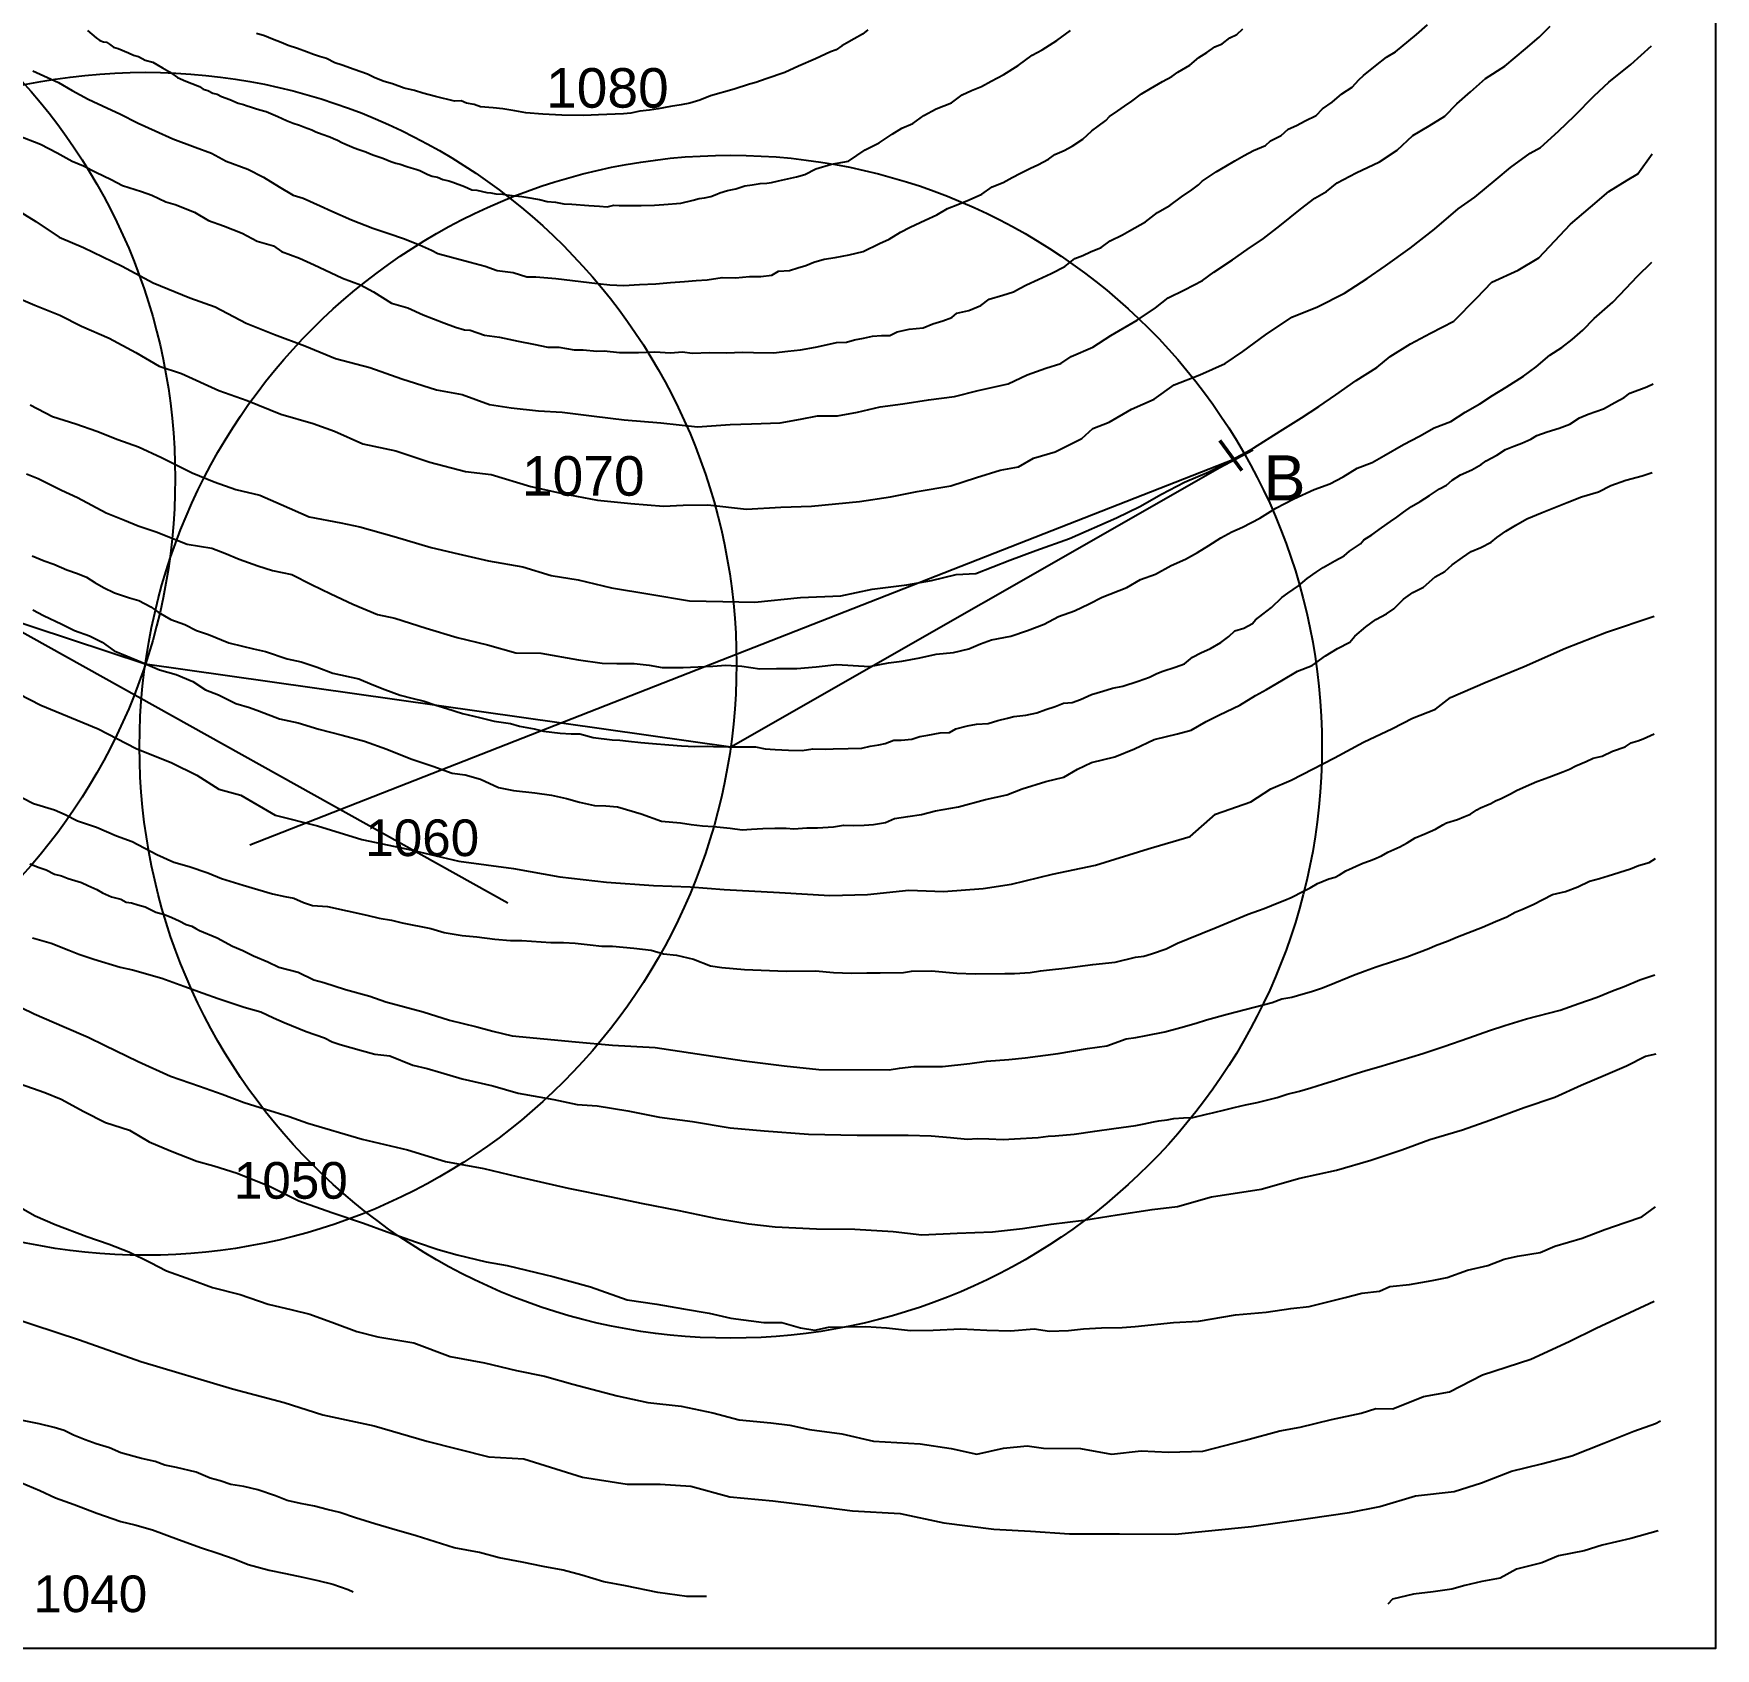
# Model space of a CAD drawing. Header units: millimetres. Extents: x 19067981 to 38137102, y 2652003 to 2652615.
# Drawn here: x 19068229.74 to 19068241.12, y 2652508.34 to 2652519.26 of the extents above; entities that cross this region are included whole.
import ezdxf

# ---------------------------------------------------------------- set-up
doc = ezdxf.new("R2010")
doc.units = ezdxf.units.MM
doc.layers.add('Layer1', color=7, linetype='Continuous', lineweight=50)
doc.styles.get("Standard").update_dxf_attribs({"font": 'arial.ttf'})

msp = doc.modelspace()

# ---------------------------------------------------------------- linework, layer by layer
at = {"color": 2}
for p, q in [((19068213.048, 2652524.475), (19068232.95, 2652513.386)), ((19068237.862, 2652516.385), (19068231.204, 2652513.777))]:
    msp.add_line(p, q, dxfattribs=at)
for points in [[(19068212.602, 2652528.557), (19068241.121, 2652528.557), (19068241.121, 2652508.344), (19068212.602, 2652508.344), (19068212.602, 2652528.557)], [(19068229.604, 2652518.088), (19068229.757, 2652517.995), (19068229.914, 2652517.889), (19068230.08, 2652517.818), (19068230.341, 2652517.693), (19068230.55, 2652517.579), (19068230.8, 2652517.477), (19068230.97, 2652517.417), (19068231.18, 2652517.307), (19068231.373, 2652517.23), (19068231.577, 2652517.153), (19068231.784, 2652517.067), (19068232.018, 2652517.006), (19068232.234, 2652516.931), (19068232.467, 2652516.856), (19068232.642, 2652516.824), (19068232.827, 2652516.757), (19068232.973, 2652516.733), (19068233.158, 2652516.714), (19068233.319, 2652516.705), (19068233.536, 2652516.678), (19068233.738, 2652516.652), (19068233.987, 2652516.633), (19068234.235, 2652516.605), (19068234.454, 2652516.622), (19068234.6, 2652516.626), (19068234.793, 2652516.632), (19068234.93, 2652516.658), (19068235.047, 2652516.68), (19068235.182, 2652516.68), (19068235.316, 2652516.704), (19068235.47, 2652516.74), (19068235.623, 2652516.76), (19068235.798, 2652516.788), (19068235.974, 2652516.811), (19068236.132, 2652516.851), (19068236.336, 2652516.897), (19068236.464, 2652516.957), (19068236.591, 2652517.002), (19068236.692, 2652517.033), (19068236.763, 2652517.08), (19068236.909, 2652517.144), (19068237.031, 2652517.222), (19068237.209, 2652517.327), (19068237.334, 2652517.409), (19068237.418, 2652517.478), (19068237.529, 2652517.531), (19068237.65, 2652517.596), (19068237.727, 2652517.652), (19068237.854, 2652517.734), (19068237.953, 2652517.804), (19068238.063, 2652517.879), (19068238.174, 2652517.964), (19068238.314, 2652518.078), (19068238.411, 2652518.151), (19068238.491, 2652518.196), (19068238.562, 2652518.255), (19068238.69, 2652518.324), (19068238.849, 2652518.398), (19068238.968, 2652518.477), (19068239.073, 2652518.576), (19068239.185, 2652518.641), (19068239.29, 2652518.706), (19068239.372, 2652518.79), (19068239.464, 2652518.87), (19068239.565, 2652518.96), (19068239.696, 2652519.045), (19068239.836, 2652519.161), (19068239.929, 2652519.241), (19068240.004, 2652519.314)], [(19068229.638, 2652518.576), (19068229.789, 2652518.518), (19068229.901, 2652518.459), (19068230.002, 2652518.403), (19068230.08, 2652518.371), (19068230.163, 2652518.327), (19068230.266, 2652518.279), (19068230.343, 2652518.238), (19068230.471, 2652518.198), (19068230.543, 2652518.172), (19068230.637, 2652518.126), (19068230.699, 2652518.108), (19068230.83, 2652518.056), (19068230.925, 2652518), (19068231.027, 2652517.965), (19068231.154, 2652517.915), (19068231.254, 2652517.861), (19068231.365, 2652517.83), (19068231.42, 2652517.791), (19068231.541, 2652517.747), (19068231.641, 2652517.7), (19068231.713, 2652517.668), (19068231.833, 2652517.61), (19068231.954, 2652517.565), (19068232.042, 2652517.518), (19068232.164, 2652517.442), (19068232.274, 2652517.41), (19068232.378, 2652517.362), (19068232.518, 2652517.309), (19068232.596, 2652517.28), (19068232.657, 2652517.262), (19068232.696, 2652517.258), (19068232.792, 2652517.226), (19068232.895, 2652517.212), (19068233.021, 2652517.184), (19068233.124, 2652517.164), (19068233.221, 2652517.145), (19068233.295, 2652517.143), (19068233.4, 2652517.127), (19068233.461, 2652517.127), (19068233.553, 2652517.118), (19068233.602, 2652517.119), (19068233.706, 2652517.107), (19068233.834, 2652517.107), (19068233.946, 2652517.112), (19068234.051, 2652517.106), (19068234.133, 2652517.113), (19068234.199, 2652517.104), (19068234.318, 2652517.107), (19068234.428, 2652517.105), (19068234.541, 2652517.11), (19068234.613, 2652517.109), (19068234.748, 2652517.105), (19068234.845, 2652517.116), (19068234.93, 2652517.125), (19068235.032, 2652517.145), (19068235.105, 2652517.161), (19068235.174, 2652517.176), (19068235.242, 2652517.178), (19068235.296, 2652517.194), (19068235.357, 2652517.205), (19068235.419, 2652517.218), (19068235.479, 2652517.223), (19068235.536, 2652517.224), (19068235.585, 2652517.248), (19068235.667, 2652517.266), (19068235.76, 2652517.274), (19068235.827, 2652517.302), (19068235.893, 2652517.322), (19068235.956, 2652517.345), (19068235.989, 2652517.373), (19068236.071, 2652517.393), (19068236.152, 2652517.427), (19068236.207, 2652517.469), (19068236.299, 2652517.496), (19068236.372, 2652517.519), (19068236.413, 2652517.541), (19068236.461, 2652517.566), (19068236.539, 2652517.602), (19068236.628, 2652517.643), (19068236.72, 2652517.69), (19068236.787, 2652517.743), (19068236.842, 2652517.765), (19068236.893, 2652517.789), (19068236.965, 2652517.819), (19068237.027, 2652517.863), (19068237.109, 2652517.903), (19068237.158, 2652517.931), (19068237.265, 2652517.991), (19068237.346, 2652518.054), (19068237.43, 2652518.103), (19068237.508, 2652518.161), (19068237.578, 2652518.209), (19068237.623, 2652518.243), (19068237.649, 2652518.266), (19068237.743, 2652518.329), (19068237.808, 2652518.368), (19068237.869, 2652518.405), (19068237.933, 2652518.44), (19068237.995, 2652518.474), (19068238.078, 2652518.508), (19068238.111, 2652518.539), (19068238.184, 2652518.576), (19068238.231, 2652518.618), (19068238.286, 2652518.644), (19068238.346, 2652518.674), (19068238.419, 2652518.71), (19068238.463, 2652518.757), (19068238.528, 2652518.8), (19068238.594, 2652518.857), (19068238.664, 2652518.902), (19068238.709, 2652518.952), (19068238.74, 2652518.981), (19068238.822, 2652519.046), (19068238.897, 2652519.105), (19068238.956, 2652519.142), (19068239.046, 2652519.216), (19068239.099, 2652519.259), (19068239.173, 2652519.324)], [(19068229.736, 2652519.013), (19068229.911, 2652518.933), (19068230.004, 2652518.88), (19068230.112, 2652518.821), (19068230.243, 2652518.76), (19068230.326, 2652518.722), (19068230.449, 2652518.658), (19068230.565, 2652518.608), (19068230.684, 2652518.552), (19068230.835, 2652518.496), (19068230.945, 2652518.456), (19068231.044, 2652518.402), (19068231.192, 2652518.347), (19068231.298, 2652518.294), (19068231.404, 2652518.229), (19068231.498, 2652518.172), (19068231.567, 2652518.151), (19068231.682, 2652518.1), (19068231.761, 2652518.063), (19068231.894, 2652518.005), (19068232.037, 2652517.949), (19068232.145, 2652517.913), (19068232.245, 2652517.878), (19068232.354, 2652517.837), (19068232.434, 2652517.799), (19068232.477, 2652517.777), (19068232.57, 2652517.752), (19068232.697, 2652517.72), (19068232.797, 2652517.693), (19068232.879, 2652517.663), (19068232.987, 2652517.648), (19068233.08, 2652517.619), (19068233.141, 2652517.619), (19068233.275, 2652517.609), (19068233.389, 2652517.594), (19068233.557, 2652517.574), (19068233.641, 2652517.566), (19068233.736, 2652517.562), (19068233.842, 2652517.567), (19068233.953, 2652517.572), (19068234.052, 2652517.581), (19068234.145, 2652517.589), (19068234.224, 2652517.594), (19068234.3, 2652517.6), (19068234.401, 2652517.616), (19068234.492, 2652517.612), (19068234.585, 2652517.623), (19068234.663, 2652517.623), (19068234.738, 2652517.63), (19068234.783, 2652517.657), (19068234.856, 2652517.663), (19068234.912, 2652517.681), (19068234.968, 2652517.696), (19068235.022, 2652517.718), (19068235.09, 2652517.739), (19068235.166, 2652517.75), (19068235.26, 2652517.769), (19068235.356, 2652517.791), (19068235.466, 2652517.846), (19068235.53, 2652517.874), (19068235.607, 2652517.922), (19068235.673, 2652517.956), (19068235.775, 2652518.002), (19068235.853, 2652518.04), (19068235.925, 2652518.083), (19068235.995, 2652518.109), (19068236.073, 2652518.141), (19068236.159, 2652518.178), (19068236.227, 2652518.228), (19068236.303, 2652518.257), (19068236.364, 2652518.292), (19068236.419, 2652518.321), (19068236.487, 2652518.354), (19068236.536, 2652518.377), (19068236.61, 2652518.416), (19068236.651, 2652518.446), (19068236.714, 2652518.474), (19068236.769, 2652518.504), (19068236.842, 2652518.551), (19068236.903, 2652518.608), (19068236.944, 2652518.638), (19068236.998, 2652518.677), (19068237.021, 2652518.703), (19068237.077, 2652518.742), (19068237.124, 2652518.774), (19068237.173, 2652518.808), (19068237.238, 2652518.858), (19068237.298, 2652518.894), (19068237.381, 2652518.941), (19068237.444, 2652518.975), (19068237.485, 2652519.004), (19068237.566, 2652519.051), (19068237.626, 2652519.104), (19068237.68, 2652519.136), (19068237.734, 2652519.176), (19068237.784, 2652519.196), (19068237.835, 2652519.236), (19068237.884, 2652519.258), (19068237.924, 2652519.296)], [(19068230.107, 2652519.286), (19068230.165, 2652519.237), (19068230.19, 2652519.219), (19068230.214, 2652519.208), (19068230.236, 2652519.206), (19068230.255, 2652519.194), (19068230.282, 2652519.173), (19068230.315, 2652519.164), (19068230.385, 2652519.135), (19068230.417, 2652519.118), (19068230.452, 2652519.11), (19068230.497, 2652519.084), (19068230.548, 2652519.072), (19068230.575, 2652519.056), (19068230.614, 2652519.033), (19068230.661, 2652519.006), (19068230.715, 2652518.967), (19068230.772, 2652518.944), (19068230.813, 2652518.928), (19068230.865, 2652518.907), (19068230.89, 2652518.889), (19068230.922, 2652518.879), (19068230.954, 2652518.862), (19068230.983, 2652518.856), (19068231.014, 2652518.84), (19068231.07, 2652518.82), (19068231.126, 2652518.795), (19068231.162, 2652518.785), (19068231.187, 2652518.777), (19068231.209, 2652518.769), (19068231.236, 2652518.761), (19068231.273, 2652518.749), (19068231.315, 2652518.738), (19068231.347, 2652518.724), (19068231.394, 2652518.703), (19068231.454, 2652518.676), (19068231.499, 2652518.66), (19068231.541, 2652518.645), (19068231.574, 2652518.631), (19068231.625, 2652518.613), (19068231.651, 2652518.601), (19068231.694, 2652518.585), (19068231.747, 2652518.566), (19068231.772, 2652518.555), (19068231.798, 2652518.544), (19068231.827, 2652518.529), (19068231.847, 2652518.52), (19068231.91, 2652518.492), (19068231.943, 2652518.482), (19068231.991, 2652518.465), (19068232.014, 2652518.454), (19068232.043, 2652518.442), (19068232.077, 2652518.431), (19068232.104, 2652518.422), (19068232.158, 2652518.4), (19068232.194, 2652518.388), (19068232.222, 2652518.382), (19068232.268, 2652518.367), (19068232.297, 2652518.356), (19068232.329, 2652518.349), (19068232.356, 2652518.338), (19068232.409, 2652518.311), (19068232.439, 2652518.301), (19068232.476, 2652518.294), (19068232.51, 2652518.279), (19068232.552, 2652518.268), (19068232.579, 2652518.26), (19068232.657, 2652518.231), (19068232.682, 2652518.22), (19068232.707, 2652518.209), (19068232.742, 2652518.205), (19068232.808, 2652518.189), (19068232.836, 2652518.188), (19068232.87, 2652518.182), (19068232.918, 2652518.179), (19068232.944, 2652518.175), (19068232.999, 2652518.168), (19068233.045, 2652518.163), (19068233.073, 2652518.158), (19068233.166, 2652518.142), (19068233.216, 2652518.13), (19068233.273, 2652518.124), (19068233.33, 2652518.113), (19068233.383, 2652518.112), (19068233.499, 2652518.103), (19068233.571, 2652518.097), (19068233.622, 2652518.094), (19068233.667, 2652518.104), (19068233.705, 2652518.103), (19068233.854, 2652518.102), (19068233.944, 2652518.105), (19068234.006, 2652518.108), (19068234.121, 2652518.119), (19068234.205, 2652518.138), (19068234.246, 2652518.149), (19068234.282, 2652518.154), (19068234.324, 2652518.164), (19068234.366, 2652518.179), (19068234.385, 2652518.187), (19068234.436, 2652518.203), (19068234.494, 2652518.214), (19068234.554, 2652518.235), (19068234.605, 2652518.241), (19068234.658, 2652518.25), (19068234.704, 2652518.254), (19068234.734, 2652518.258), (19068234.781, 2652518.27), (19068234.842, 2652518.282), (19068234.903, 2652518.297), (19068234.961, 2652518.312), (19068235.035, 2652518.35), (19068235.141, 2652518.381), (19068235.255, 2652518.402), (19068235.368, 2652518.478), (19068235.463, 2652518.525), (19068235.552, 2652518.584), (19068235.617, 2652518.625), (19068235.69, 2652518.657), (19068235.765, 2652518.711), (19068235.849, 2652518.757), (19068235.952, 2652518.796), (19068236.025, 2652518.85), (19068236.089, 2652518.881), (19068236.156, 2652518.907), (19068236.22, 2652518.942), (19068236.307, 2652518.988), (19068236.404, 2652519.05), (19068236.499, 2652519.119), (19068236.567, 2652519.155), (19068236.665, 2652519.219), (19068236.758, 2652519.286)], [(19068235.387, 2652519.291), (19068235.351, 2652519.26), (19068235.295, 2652519.23), (19068235.242, 2652519.201), (19068235.21, 2652519.182), (19068235.173, 2652519.155), (19068235.135, 2652519.142), (19068235.032, 2652519.093), (19068234.918, 2652519.044), (19068234.824, 2652519.002), (19068234.699, 2652518.958), (19068234.629, 2652518.935), (19068234.585, 2652518.923), (19068234.482, 2652518.89), (19068234.321, 2652518.843), (19068234.25, 2652518.814), (19068234.182, 2652518.795), (19068234.124, 2652518.782), (19068234.051, 2652518.771), (19068233.968, 2652518.757), (19068233.909, 2652518.748), (19068233.845, 2652518.74), (19068233.784, 2652518.727), (19068233.733, 2652518.723), (19068233.565, 2652518.715), (19068233.465, 2652518.71), (19068233.316, 2652518.714), (19068233.188, 2652518.721), (19068233.073, 2652518.728), (19068232.997, 2652518.742), (19068232.918, 2652518.756), (19068232.852, 2652518.762), (19068232.765, 2652518.77), (19068232.722, 2652518.786), (19068232.672, 2652518.794), (19068232.635, 2652518.81), (19068232.591, 2652518.808), (19068232.462, 2652518.84), (19068232.376, 2652518.862), (19068232.32, 2652518.881), (19068232.249, 2652518.895), (19068232.17, 2652518.926), (19068232.114, 2652518.94), (19068232.051, 2652518.965), (19068232.001, 2652518.991), (19068231.912, 2652519.022), (19068231.83, 2652519.052), (19068231.781, 2652519.066), (19068231.724, 2652519.096), (19068231.676, 2652519.11), (19068231.636, 2652519.123), (19068231.589, 2652519.142), (19068231.528, 2652519.165), (19068231.465, 2652519.185), (19068231.418, 2652519.204), (19068231.358, 2652519.228), (19068231.305, 2652519.249), (19068231.251, 2652519.266)], [(19068229.604, 2652517.491), (19068229.751, 2652517.429), (19068229.919, 2652517.361), (19068230.067, 2652517.287), (19068230.254, 2652517.205), (19068230.433, 2652517.108), (19068230.591, 2652517.015), (19068230.743, 2652516.965), (19068230.996, 2652516.852), (19068231.188, 2652516.784), (19068231.415, 2652516.692), (19068231.633, 2652516.628), (19068231.777, 2652516.576), (19068231.97, 2652516.49), (19068232.192, 2652516.443), (19068232.424, 2652516.366), (19068232.664, 2652516.304), (19068232.839, 2652516.283), (19068233.106, 2652516.201), (19068233.32, 2652516.155), (19068233.557, 2652516.11), (19068233.782, 2652516.086), (19068234.004, 2652516.069), (19068234.136, 2652516.075), (19068234.304, 2652516.077), (19068234.565, 2652516.049), (19068234.798, 2652516.061), (19068235.005, 2652516.069), (19068235.331, 2652516.1), (19068235.539, 2652516.131), (19068235.72, 2652516.168), (19068235.948, 2652516.207), (19068236.121, 2652516.263), (19068236.281, 2652516.312), (19068236.405, 2652516.335), (19068236.507, 2652516.393), (19068236.653, 2652516.436), (19068236.834, 2652516.526), (19068236.91, 2652516.594), (19068237.019, 2652516.637), (19068237.171, 2652516.725), (19068237.323, 2652516.793), (19068237.459, 2652516.89), (19068237.633, 2652516.958), (19068237.805, 2652517.033), (19068237.923, 2652517.115), (19068238.077, 2652517.228), (19068238.256, 2652517.346), (19068238.429, 2652517.418), (19068238.612, 2652517.51), (19068238.766, 2652517.609), (19068238.89, 2652517.694), (19068239.057, 2652517.814), (19068239.22, 2652517.943), (19068239.38, 2652518.079), (19068239.493, 2652518.158), (19068239.639, 2652518.279), (19068239.734, 2652518.359), (19068239.867, 2652518.457), (19068239.939, 2652518.494), (19068240.06, 2652518.605), (19068240.169, 2652518.708), (19068240.302, 2652518.843), (19068240.401, 2652518.936), (19068240.549, 2652519.055), (19068240.689, 2652519.183)], [(19068229.719, 2652516.754), (19068229.869, 2652516.676), (19068230.028, 2652516.626), (19068230.171, 2652516.576), (19068230.313, 2652516.519), (19068230.452, 2652516.469), (19068230.607, 2652516.399), (19068230.815, 2652516.295), (19068230.963, 2652516.233), (19068231.11, 2652516.181), (19068231.273, 2652516.143), (19068231.418, 2652516.081), (19068231.606, 2652515.996), (19068231.821, 2652515.956), (19068231.95, 2652515.928), (19068232.182, 2652515.863), (19068232.433, 2652515.789), (19068232.614, 2652515.747), (19068232.821, 2652515.698), (19068233.052, 2652515.658), (19068233.244, 2652515.601), (19068233.427, 2652515.571), (19068233.652, 2652515.517), (19068233.911, 2652515.473), (19068234.18, 2652515.429), (19068234.405, 2652515.425), (19068234.622, 2652515.419), (19068234.932, 2652515.451), (19068235.205, 2652515.463), (19068235.416, 2652515.507), (19068235.651, 2652515.537), (19068235.818, 2652515.565), (19068235.984, 2652515.607), (19068236.117, 2652515.613), (19068236.348, 2652515.704), (19068236.523, 2652515.77), (19068236.752, 2652515.85), (19068237.069, 2652515.99), (19068237.227, 2652516.066), (19068237.374, 2652516.151), (19068237.529, 2652516.231), (19068237.693, 2652516.301), (19068237.852, 2652516.379), (19068237.999, 2652516.463), (19068238.176, 2652516.575), (19068238.321, 2652516.667), (19068238.437, 2652516.742), (19068238.554, 2652516.822), (19068238.69, 2652516.918), (19068238.83, 2652517.006), (19068238.921, 2652517.082), (19068239.059, 2652517.166), (19068239.194, 2652517.239), (19068239.351, 2652517.321), (19068239.507, 2652517.477), (19068239.608, 2652517.584), (19068239.787, 2652517.665), (19068239.926, 2652517.748), (19068239.998, 2652517.824), (19068240.141, 2652517.976), (19068240.276, 2652518.091), (19068240.4, 2652518.197), (19068240.525, 2652518.273), (19068240.597, 2652518.316), (19068240.694, 2652518.451)], [(19068229.694, 2652516.288), (19068229.773, 2652516.257), (19068229.93, 2652516.177), (19068230.038, 2652516.128), (19068230.137, 2652516.075), (19068230.234, 2652516.023), (19068230.356, 2652515.974), (19068230.45, 2652515.936), (19068230.572, 2652515.895), (19068230.78, 2652515.812), (19068230.948, 2652515.784), (19068231.035, 2652515.751), (19068231.132, 2652515.711), (19068231.26, 2652515.665), (19068231.359, 2652515.633), (19068231.489, 2652515.606), (19068231.622, 2652515.54), (19068231.754, 2652515.476), (19068231.903, 2652515.406), (19068232.07, 2652515.337), (19068232.187, 2652515.311), (19068232.399, 2652515.244), (19068232.607, 2652515.181), (19068232.813, 2652515.132), (19068233.005, 2652515.077), (19068233.175, 2652515.074), (19068233.429, 2652515.029), (19068233.589, 2652515.008), (19068233.688, 2652515.005), (19068233.806, 2652515.004), (19068233.907, 2652514.993), (19068233.995, 2652514.978), (19068234.138, 2652514.977), (19068234.337, 2652514.987), (19068234.425, 2652514.993), (19068234.535, 2652514.986), (19068234.655, 2652514.969), (19068234.768, 2652514.97), (19068234.906, 2652514.971), (19068235.037, 2652514.983), (19068235.176, 2652514.997), (19068235.397, 2652514.984), (19068235.527, 2652515.009), (19068235.617, 2652515.021), (19068235.739, 2652515.043), (19068235.85, 2652515.069), (19068235.967, 2652515.079), (19068236.07, 2652515.105), (19068236.15, 2652515.137), (19068236.223, 2652515.164), (19068236.353, 2652515.189), (19068236.468, 2652515.229), (19068236.58, 2652515.27), (19068236.677, 2652515.323), (19068236.786, 2652515.362), (19068236.885, 2652515.408), (19068236.972, 2652515.453), (19068237.138, 2652515.519), (19068237.232, 2652515.572), (19068237.332, 2652515.609), (19068237.44, 2652515.667), (19068237.536, 2652515.71), (19068237.618, 2652515.756), (19068237.693, 2652515.803), (19068237.774, 2652515.855), (19068237.849, 2652515.895), (19068237.921, 2652515.926), (19068238.04, 2652515.988), (19068238.147, 2652516.055), (19068238.27, 2652516.118), (19068238.406, 2652516.182), (19068238.512, 2652516.219), (19068238.602, 2652516.267), (19068238.698, 2652516.326), (19068238.798, 2652516.363), (19068238.878, 2652516.41), (19068239.01, 2652516.485), (19068239.12, 2652516.543), (19068239.219, 2652516.599), (19068239.331, 2652516.642), (19068239.429, 2652516.705), (19068239.528, 2652516.76), (19068239.612, 2652516.817), (19068239.705, 2652516.873), (19068239.822, 2652516.947), (19068239.908, 2652517.01), (19068240.002, 2652517.091), (19068240.082, 2652517.141), (19068240.152, 2652517.197), (19068240.224, 2652517.26), (19068240.301, 2652517.337), (19068240.428, 2652517.448), (19068240.517, 2652517.544), (19068240.593, 2652517.623), (19068240.691, 2652517.718)], [(19068229.733, 2652515.734), (19068229.813, 2652515.7), (19068229.88, 2652515.677), (19068229.968, 2652515.639), (19068230.04, 2652515.614), (19068230.101, 2652515.588), (19068230.157, 2652515.553), (19068230.216, 2652515.519), (19068230.289, 2652515.483), (19068230.391, 2652515.449), (19068230.454, 2652515.43), (19068230.535, 2652515.388), (19068230.585, 2652515.353), (19068230.671, 2652515.302), (19068230.765, 2652515.268), (19068230.845, 2652515.228), (19068230.926, 2652515.2), (19068231.062, 2652515.144), (19068231.155, 2652515.121), (19068231.23, 2652515.104), (19068231.312, 2652515.086), (19068231.457, 2652515.037), (19068231.553, 2652515.016), (19068231.661, 2652514.98), (19068231.767, 2652514.939), (19068231.942, 2652514.902), (19068232.032, 2652514.862), (19068232.119, 2652514.828), (19068232.223, 2652514.791), (19068232.301, 2652514.771), (19068232.384, 2652514.751), (19068232.464, 2652514.724), (19068232.537, 2652514.701), (19068232.644, 2652514.666), (19068232.758, 2652514.639), (19068232.859, 2652514.615), (19068232.968, 2652514.6), (19068233.029, 2652514.581), (19068233.129, 2652514.562), (19068233.192, 2652514.548), (19068233.305, 2652514.533), (19068233.38, 2652514.53), (19068233.437, 2652514.528), (19068233.528, 2652514.505), (19068233.657, 2652514.488), (19068233.708, 2652514.487), (19068233.768, 2652514.479), (19068233.851, 2652514.471), (19068233.93, 2652514.464), (19068234.039, 2652514.454), (19068234.126, 2652514.448), (19068234.217, 2652514.444), (19068234.301, 2652514.445), (19068234.343, 2652514.444), (19068234.443, 2652514.442), (19068234.53, 2652514.441), (19068234.626, 2652514.441), (19068234.693, 2652514.428), (19068234.76, 2652514.423), (19068234.85, 2652514.419), (19068234.942, 2652514.417), (19068235.014, 2652514.427), (19068235.1, 2652514.425), (19068235.153, 2652514.428), (19068235.254, 2652514.429), (19068235.347, 2652514.432), (19068235.403, 2652514.445), (19068235.462, 2652514.454), (19068235.504, 2652514.464), (19068235.563, 2652514.487), (19068235.611, 2652514.486), (19068235.685, 2652514.493), (19068235.738, 2652514.51), (19068235.793, 2652514.521), (19068235.876, 2652514.536), (19068235.938, 2652514.539), (19068235.982, 2652514.562), (19068236.061, 2652514.584), (19068236.121, 2652514.594), (19068236.2, 2652514.6), (19068236.266, 2652514.62), (19068236.332, 2652514.635), (19068236.375, 2652514.647), (19068236.456, 2652514.655), (19068236.53, 2652514.67), (19068236.591, 2652514.693), (19068236.654, 2652514.714), (19068236.71, 2652514.736), (19068236.77, 2652514.742), (19068236.826, 2652514.761), (19068236.899, 2652514.794), (19068236.976, 2652514.818), (19068237.042, 2652514.837), (19068237.111, 2652514.851), (19068237.216, 2652514.885), (19068237.293, 2652514.913), (19068237.343, 2652514.936), (19068237.383, 2652514.952), (19068237.467, 2652514.981), (19068237.529, 2652515.003), (19068237.583, 2652515.048), (19068237.639, 2652515.076), (19068237.705, 2652515.106), (19068237.775, 2652515.147), (19068237.828, 2652515.187), (19068237.869, 2652515.225), (19068237.93, 2652515.244), (19068237.989, 2652515.276), (19068238.009, 2652515.3), (19068238.06, 2652515.339), (19068238.117, 2652515.383), (19068238.187, 2652515.45), (19068238.228, 2652515.481), (19068238.301, 2652515.531), (19068238.359, 2652515.58), (19068238.42, 2652515.622), (19068238.467, 2652515.653), (19068238.547, 2652515.699), (19068238.61, 2652515.734), (19068238.646, 2652515.765), (19068238.719, 2652515.813), (19068238.742, 2652515.84), (19068238.796, 2652515.876), (19068238.863, 2652515.923), (19068238.924, 2652515.966), (19068238.965, 2652515.994), (19068239.01, 2652516.029), (19068239.066, 2652516.066), (19068239.124, 2652516.1), (19068239.187, 2652516.141), (19068239.254, 2652516.186), (19068239.301, 2652516.211), (19068239.341, 2652516.244), (19068239.397, 2652516.28), (19068239.474, 2652516.314), (19068239.536, 2652516.351), (19068239.57, 2652516.376), (19068239.643, 2652516.413), (19068239.7, 2652516.453), (19068239.758, 2652516.474), (19068239.811, 2652516.494), (19068239.873, 2652516.522), (19068239.912, 2652516.546), (19068239.982, 2652516.572), (19068240.065, 2652516.596), (19068240.137, 2652516.623), (19068240.201, 2652516.666), (19068240.261, 2652516.691), (19068240.364, 2652516.728), (19068240.44, 2652516.769), (19068240.505, 2652516.803), (19068240.542, 2652516.832), (19068240.658, 2652516.876), (19068240.701, 2652516.897)], [(19068229.736, 2652515.367), (19068229.809, 2652515.33), (19068229.934, 2652515.27), (19068230.018, 2652515.228), (19068230.121, 2652515.191), (19068230.205, 2652515.149), (19068230.288, 2652515.09), (19068230.376, 2652515.054), (19068230.468, 2652515.016), (19068230.595, 2652514.963), (19068230.706, 2652514.93), (19068230.819, 2652514.883), (19068230.906, 2652514.827), (19068230.994, 2652514.792), (19068231.111, 2652514.734), (19068231.203, 2652514.708), (19068231.271, 2652514.683), (19068231.405, 2652514.63), (19068231.532, 2652514.604), (19068231.671, 2652514.56), (19068231.829, 2652514.519), (19068231.982, 2652514.48), (19068232.133, 2652514.425), (19068232.294, 2652514.359), (19068232.444, 2652514.311), (19068232.573, 2652514.264), (19068232.662, 2652514.251), (19068232.766, 2652514.222), (19068232.888, 2652514.167), (19068232.99, 2652514.146), (19068233.134, 2652514.13), (19068233.246, 2652514.115), (19068233.348, 2652514.092), (19068233.435, 2652514.066), (19068233.538, 2652514.045), (19068233.613, 2652514.042), (19068233.693, 2652514.035), (19068233.853, 2652513.988), (19068233.99, 2652513.938), (19068234.119, 2652513.928), (19068234.192, 2652513.917), (19068234.267, 2652513.907), (19068234.342, 2652513.903), (19068234.456, 2652513.89), (19068234.537, 2652513.879), (19068234.6, 2652513.884), (19068234.675, 2652513.889), (19068234.758, 2652513.892), (19068234.834, 2652513.891), (19068234.886, 2652513.887), (19068234.974, 2652513.894), (19068235.045, 2652513.893), (19068235.154, 2652513.901), (19068235.221, 2652513.912), (19068235.288, 2652513.91), (19068235.361, 2652513.911), (19068235.424, 2652513.917), (19068235.505, 2652513.929), (19068235.568, 2652513.956), (19068235.657, 2652513.97), (19068235.749, 2652513.984), (19068235.844, 2652514.009), (19068235.999, 2652514.035), (19068236.183, 2652514.085), (19068236.328, 2652514.116), (19068236.43, 2652514.156), (19068236.59, 2652514.206), (19068236.712, 2652514.235), (19068236.805, 2652514.29), (19068236.899, 2652514.335), (19068237.057, 2652514.374), (19068237.191, 2652514.428), (19068237.324, 2652514.491), (19068237.481, 2652514.528), (19068237.575, 2652514.555), (19068237.676, 2652514.612), (19068237.767, 2652514.658), (19068237.903, 2652514.724), (19068238.009, 2652514.789), (19068238.083, 2652514.83), (19068238.187, 2652514.89), (19068238.294, 2652514.953), (19068238.392, 2652514.992), (19068238.483, 2652515.057), (19068238.564, 2652515.106), (19068238.647, 2652515.149), (19068238.682, 2652515.19), (19068238.757, 2652515.253), (19068238.823, 2652515.302), (19068238.897, 2652515.34), (19068238.945, 2652515.374), (19068239.011, 2652515.439), (19068239.073, 2652515.486), (19068239.147, 2652515.522), (19068239.225, 2652515.59), (19068239.29, 2652515.626), (19068239.34, 2652515.673), (19068239.411, 2652515.722), (19068239.469, 2652515.763), (19068239.535, 2652515.79), (19068239.605, 2652515.825), (19068239.643, 2652515.856), (19068239.704, 2652515.9), (19068239.772, 2652515.94), (19068239.845, 2652515.984), (19068239.95, 2652516.025), (19068240.039, 2652516.061), (19068240.118, 2652516.094), (19068240.215, 2652516.133), (19068240.331, 2652516.165), (19068240.413, 2652516.208), (19068240.516, 2652516.245), (19068240.626, 2652516.274), (19068240.693, 2652516.297)], [(19068229.273, 2652514.989), (19068229.79, 2652514.724), (19068230.179, 2652514.562), (19068230.436, 2652514.431), (19068230.678, 2652514.333), (19068230.846, 2652514.25), (19068230.996, 2652514.154), (19068231.144, 2652514.114), (19068231.376, 2652513.978), (19068231.662, 2652513.908), (19068231.964, 2652513.815), (19068232.274, 2652513.75), (19068232.62, 2652513.667), (19068232.99, 2652513.618), (19068233.303, 2652513.562), (19068233.619, 2652513.526), (19068233.937, 2652513.504), (19068234.184, 2652513.494), (19068234.414, 2652513.476), (19068234.789, 2652513.457), (19068235.129, 2652513.435), (19068235.385, 2652513.442), (19068235.665, 2652513.471), (19068235.898, 2652513.463), (19068236.168, 2652513.483), (19068236.358, 2652513.513), (19068236.635, 2652513.579), (19068236.927, 2652513.642), (19068237.284, 2652513.752), (19068237.568, 2652513.834), (19068237.739, 2652513.985), (19068237.977, 2652514.07), (19068238.113, 2652514.156), (19068238.251, 2652514.215), (19068238.545, 2652514.366), (19068238.74, 2652514.472), (19068238.936, 2652514.566), (19068239.071, 2652514.634), (19068239.227, 2652514.696), (19068239.328, 2652514.775), (19068239.564, 2652514.876), (19068239.827, 2652514.984), (19068240.106, 2652515.109), (19068240.385, 2652515.217), (19068240.706, 2652515.325)], [(19068229.596, 2652514.133), (19068229.742, 2652514.058), (19068229.883, 2652514.016), (19068229.956, 2652513.983), (19068230.039, 2652513.94), (19068230.167, 2652513.899), (19068230.303, 2652513.84), (19068230.409, 2652513.802), (19068230.576, 2652513.714), (19068230.692, 2652513.661), (19068230.795, 2652513.632), (19068230.921, 2652513.588), (19068231.013, 2652513.551), (19068231.159, 2652513.506), (19068231.359, 2652513.447), (19068231.442, 2652513.43), (19068231.503, 2652513.417), (19068231.568, 2652513.389), (19068231.63, 2652513.367), (19068231.731, 2652513.362), (19068231.997, 2652513.303), (19068232.081, 2652513.283), (19068232.163, 2652513.269), (19068232.236, 2652513.251), (19068232.43, 2652513.213), (19068232.519, 2652513.185), (19068232.642, 2652513.165), (19068232.742, 2652513.156), (19068232.862, 2652513.14), (19068232.968, 2652513.131), (19068233.045, 2652513.131), (19068233.242, 2652513.119), (19068233.327, 2652513.118), (19068233.407, 2652513.114), (19068233.507, 2652513.101), (19068233.586, 2652513.092), (19068233.658, 2652513.092), (19068233.804, 2652513.08), (19068233.92, 2652513.066), (19068234.005, 2652513.042), (19068234.093, 2652513.032), (19068234.208, 2652513.006), (19068234.322, 2652512.961), (19068234.398, 2652512.949), (19068234.552, 2652512.936), (19068234.835, 2652512.924), (19068235.032, 2652512.926), (19068235.154, 2652512.914), (19068235.277, 2652512.911), (19068235.38, 2652512.912), (19068235.469, 2652512.913), (19068235.629, 2652512.916), (19068235.682, 2652512.924), (19068235.817, 2652512.926), (19068235.989, 2652512.911), (19068236.113, 2652512.906), (19068236.313, 2652512.908), (19068236.38, 2652512.909), (19068236.485, 2652512.916), (19068236.554, 2652512.927), (19068236.616, 2652512.934), (19068236.719, 2652512.944), (19068236.908, 2652512.969), (19068237.06, 2652512.985), (19068237.198, 2652513.019), (19068237.255, 2652513.025), (19068237.307, 2652513.042), (19068237.405, 2652513.074), (19068237.481, 2652513.113), (19068237.554, 2652513.142), (19068237.744, 2652513.22), (19068237.959, 2652513.309), (19068238.03, 2652513.334), (19068238.069, 2652513.347), (19068238.168, 2652513.389), (19068238.208, 2652513.404), (19068238.251, 2652513.422), (19068238.335, 2652513.466), (19068238.379, 2652513.487), (19068238.429, 2652513.518), (19068238.506, 2652513.548), (19068238.549, 2652513.56), (19068238.578, 2652513.576), (19068238.621, 2652513.603), (19068238.736, 2652513.654), (19068238.781, 2652513.671), (19068238.811, 2652513.682), (19068238.862, 2652513.704), (19068238.904, 2652513.728), (19068238.987, 2652513.765), (19068239.036, 2652513.793), (19068239.089, 2652513.825), (19068239.155, 2652513.853), (19068239.228, 2652513.884), (19068239.278, 2652513.913), (19068239.302, 2652513.928), (19068239.377, 2652513.95), (19068239.419, 2652513.967), (19068239.464, 2652513.985), (19068239.507, 2652514.016), (19068239.532, 2652514.029), (19068239.575, 2652514.046), (19068239.602, 2652514.057), (19068239.634, 2652514.075), (19068239.671, 2652514.092), (19068239.735, 2652514.124), (19068239.775, 2652514.145), (19068239.841, 2652514.175), (19068239.914, 2652514.206), (19068239.952, 2652514.221), (19068240.013, 2652514.242), (19068240.09, 2652514.271), (19068240.134, 2652514.291), (19068240.177, 2652514.312), (19068240.248, 2652514.343), (19068240.294, 2652514.364), (19068240.355, 2652514.379), (19068240.425, 2652514.412), (19068240.51, 2652514.442), (19068240.552, 2652514.468), (19068240.566, 2652514.472), (19068240.597, 2652514.481), (19068240.632, 2652514.496), (19068240.708, 2652514.53)], [(19068229.717, 2652513.649), (19068229.779, 2652513.624), (19068229.828, 2652513.61), (19068229.884, 2652513.581), (19068229.931, 2652513.569), (19068229.977, 2652513.551), (19068230.066, 2652513.523), (19068230.109, 2652513.504), (19068230.17, 2652513.476), (19068230.209, 2652513.454), (19068230.269, 2652513.427), (19068230.332, 2652513.411), (19068230.368, 2652513.39), (19068230.404, 2652513.387), (19068230.448, 2652513.373), (19068230.496, 2652513.359), (19068230.569, 2652513.323), (19068230.627, 2652513.307), (19068230.678, 2652513.287), (19068230.728, 2652513.265), (19068230.774, 2652513.24), (19068230.812, 2652513.228), (19068230.839, 2652513.213), (19068230.865, 2652513.199), (19068230.985, 2652513.149), (19068231.088, 2652513.094), (19068231.157, 2652513.064), (19068231.23, 2652513.028), (19068231.328, 2652512.987), (19068231.402, 2652512.95), (19068231.533, 2652512.917), (19068231.638, 2652512.865), (19068231.706, 2652512.847), (19068231.853, 2652512.801), (19068232.018, 2652512.755), (19068232.125, 2652512.716), (19068232.378, 2652512.65), (19068232.556, 2652512.592), (19068232.741, 2652512.547), (19068232.849, 2652512.519), (19068232.979, 2652512.487), (19068233.408, 2652512.446), (19068233.659, 2652512.423), (19068233.948, 2652512.407), (19068234.231, 2652512.366), (19068234.55, 2652512.317), (19068234.82, 2652512.283), (19068235.054, 2652512.26), (19068235.53, 2652512.256), (19068235.6, 2652512.269), (19068235.698, 2652512.279), (19068235.891, 2652512.28), (19068236.077, 2652512.3), (19068236.19, 2652512.315), (19068236.341, 2652512.327), (19068236.452, 2652512.339), (19068236.675, 2652512.368), (19068236.873, 2652512.401), (19068237.003, 2652512.42), (19068237.135, 2652512.466), (19068237.201, 2652512.476), (19068237.27, 2652512.49), (19068237.397, 2652512.513), (19068237.505, 2652512.544), (19068237.609, 2652512.572), (19068237.679, 2652512.595), (19068237.817, 2652512.633), (19068238.123, 2652512.711), (19068238.188, 2652512.736), (19068238.256, 2652512.749), (19068238.332, 2652512.771), (19068238.388, 2652512.787), (19068238.456, 2652512.808), (19068238.508, 2652512.829), (19068238.673, 2652512.897), (19068238.752, 2652512.927), (19068238.826, 2652512.954), (19068238.949, 2652512.993), (19068239.033, 2652513.021), (19068239.183, 2652513.077), (19068239.227, 2652513.097), (19068239.313, 2652513.129), (19068239.377, 2652513.157), (19068239.545, 2652513.221), (19068239.634, 2652513.259), (19068239.71, 2652513.292), (19068239.767, 2652513.322), (19068239.812, 2652513.342), (19068239.889, 2652513.375), (19068240.019, 2652513.443), (19068240.106, 2652513.463), (19068240.191, 2652513.494), (19068240.27, 2652513.532), (19068240.337, 2652513.551), (19068240.395, 2652513.568), (19068240.547, 2652513.616), (19068240.6, 2652513.638), (19068240.673, 2652513.66), (19068240.715, 2652513.685)], [(19068229.734, 2652513.15), (19068229.86, 2652513.113), (19068229.98, 2652513.066), (19068230.047, 2652513.039), (19068230.149, 2652513.006), (19068230.328, 2652512.95), (19068230.412, 2652512.934), (19068230.609, 2652512.876), (19068230.758, 2652512.822), (19068230.89, 2652512.775), (19068230.99, 2652512.739), (19068231.166, 2652512.681), (19068231.279, 2652512.648), (19068231.365, 2652512.609), (19068231.438, 2652512.577), (19068231.586, 2652512.516), (19068231.71, 2652512.474), (19068231.763, 2652512.446), (19068231.817, 2652512.428), (19068231.96, 2652512.387), (19068232.05, 2652512.363), (19068232.152, 2652512.352), (19068232.309, 2652512.288), (19068232.404, 2652512.265), (19068232.497, 2652512.239), (19068232.641, 2652512.196), (19068232.85, 2652512.148), (19068233.02, 2652512.099), (19068233.263, 2652512.056), (19068233.419, 2652512.023), (19068233.555, 2652512.014), (19068233.762, 2652511.979), (19068233.978, 2652511.937), (19068234.201, 2652511.907), (19068234.454, 2652511.864), (19068234.685, 2652511.845), (19068234.986, 2652511.821), (19068235.314, 2652511.814), (19068235.457, 2652511.815), (19068235.659, 2652511.815), (19068235.816, 2652511.811), (19068235.945, 2652511.798), (19068236.062, 2652511.788), (19068236.126, 2652511.792), (19068236.206, 2652511.791), (19068236.302, 2652511.786), (19068236.379, 2652511.789), (19068236.54, 2652511.799), (19068236.606, 2652511.807), (19068236.654, 2652511.811), (19068236.782, 2652511.821), (19068236.922, 2652511.841), (19068237.052, 2652511.859), (19068237.201, 2652511.88), (19068237.257, 2652511.892), (19068237.319, 2652511.904), (19068237.356, 2652511.911), (19068237.412, 2652511.918), (19068237.457, 2652511.927), (19068237.523, 2652511.933), (19068237.586, 2652511.935), (19068237.678, 2652511.957), (19068237.719, 2652511.965), (19068237.812, 2652511.989), (19068237.866, 2652512.002), (19068237.942, 2652512.019), (19068238.02, 2652512.035), (19068238.157, 2652512.07), (19068238.224, 2652512.093), (19068238.308, 2652512.113), (19068238.385, 2652512.136), (19068238.47, 2652512.161), (19068238.55, 2652512.186), (19068238.662, 2652512.223), (19068238.757, 2652512.253), (19068238.844, 2652512.277), (19068239.141, 2652512.367), (19068239.283, 2652512.414), (19068239.453, 2652512.474), (19068239.593, 2652512.522), (19068239.697, 2652512.556), (19068239.844, 2652512.602), (19068240.07, 2652512.661), (19068240.198, 2652512.706), (19068240.322, 2652512.748), (19068240.425, 2652512.791), (19068240.504, 2652512.821), (19068240.609, 2652512.866), (19068240.712, 2652512.9)], [(19068229.574, 2652512.719), (19068229.747, 2652512.636), (19068229.948, 2652512.547), (19068230.111, 2652512.477), (19068230.222, 2652512.424), (19068230.449, 2652512.312), (19068230.669, 2652512.214), (19068230.864, 2652512.146), (19068231.017, 2652512.092), (19068231.166, 2652512.036), (19068231.312, 2652511.99), (19068231.471, 2652511.942), (19068231.598, 2652511.897), (19068231.965, 2652511.788), (19068232.271, 2652511.715), (19068232.529, 2652511.636), (19068232.789, 2652511.59), (19068233.014, 2652511.536), (19068233.36, 2652511.457), (19068233.65, 2652511.397), (19068233.854, 2652511.356), (19068234.108, 2652511.306), (19068234.365, 2652511.251), (19068234.581, 2652511.215), (19068234.759, 2652511.195), (19068235.039, 2652511.181), (19068235.299, 2652511.179), (19068235.557, 2652511.164), (19068235.752, 2652511.14), (19068235.99, 2652511.152), (19068236.231, 2652511.16), (19068236.433, 2652511.183), (19068236.628, 2652511.212), (19068236.849, 2652511.241), (19068237.074, 2652511.275), (19068237.311, 2652511.313), (19068237.482, 2652511.333), (19068237.712, 2652511.397), (19068238.047, 2652511.449), (19068238.31, 2652511.524), (19068238.557, 2652511.579), (19068238.79, 2652511.646), (19068238.999, 2652511.716), (19068239.19, 2652511.786), (19068239.41, 2652511.852), (19068239.595, 2652511.917), (19068239.827, 2652512.003), (19068240.036, 2652512.071), (19068240.214, 2652512.152), (19068240.378, 2652512.224), (19068240.519, 2652512.284), (19068240.649, 2652512.35), (19068240.721, 2652512.365)], [(19068229.607, 2652512.177), (19068229.818, 2652512.104), (19068229.929, 2652512.058), (19068230.083, 2652511.975), (19068230.229, 2652511.901), (19068230.392, 2652511.849), (19068230.523, 2652511.769), (19068230.668, 2652511.709), (19068230.847, 2652511.638), (19068230.961, 2652511.608), (19068231.12, 2652511.557), (19068231.338, 2652511.47), (19068231.537, 2652511.371), (19068231.76, 2652511.291), (19068231.974, 2652511.219), (19068232.135, 2652511.16), (19068232.332, 2652511.092), (19068232.479, 2652511.041), (19068232.608, 2652511.005), (19068232.805, 2652510.959), (19068232.947, 2652510.933), (19068233.143, 2652510.887), (19068233.256, 2652510.86), (19068233.511, 2652510.789), (19068233.758, 2652510.701), (19068233.96, 2652510.671), (19068234.139, 2652510.641), (19068234.314, 2652510.611), (19068234.46, 2652510.577), (19068234.684, 2652510.547), (19068234.804, 2652510.547), (19068234.931, 2652510.513), (19068235.029, 2652510.495), (19068235.121, 2652510.517), (19068235.234, 2652510.518), (19068235.372, 2652510.522), (19068235.512, 2652510.511), (19068235.675, 2652510.494), (19068235.829, 2652510.495), (19068236.016, 2652510.506), (19068236.191, 2652510.497), (19068236.351, 2652510.492), (19068236.512, 2652510.506), (19068236.616, 2652510.49), (19068236.745, 2652510.494), (19068236.846, 2652510.506), (19068236.967, 2652510.511), (19068237.108, 2652510.515), (19068237.195, 2652510.522), (19068237.454, 2652510.547), (19068237.623, 2652510.557), (19068237.874, 2652510.6), (19068238.081, 2652510.617), (19068238.249, 2652510.642), (19068238.373, 2652510.656), (19068238.617, 2652510.717), (19068238.728, 2652510.747), (19068238.849, 2652510.759), (19068238.918, 2652510.791), (19068239.052, 2652510.804), (19068239.206, 2652510.832), (19068239.307, 2652510.853), (19068239.444, 2652510.903), (19068239.582, 2652510.934), (19068239.693, 2652510.977), (19068239.782, 2652510.996), (19068239.935, 2652511.022), (19068240.034, 2652511.064), (19068240.219, 2652511.119), (19068240.374, 2652511.177), (19068240.511, 2652511.225), (19068240.624, 2652511.262), (19068240.716, 2652511.331)], [(19068229.586, 2652511.365), (19068229.752, 2652511.269), (19068229.889, 2652511.21), (19068230.103, 2652511.13), (19068230.253, 2652511.077), (19068230.387, 2652511.025), (19068230.532, 2652510.954), (19068230.641, 2652510.898), (19068230.807, 2652510.839), (19068230.952, 2652510.784), (19068231.14, 2652510.738), (19068231.33, 2652510.673), (19068231.491, 2652510.633), (19068231.612, 2652510.604), (19068231.779, 2652510.543), (19068231.929, 2652510.487), (19068232.072, 2652510.452), (19068232.314, 2652510.41), (19068232.56, 2652510.318), (19068232.792, 2652510.275), (19068233.01, 2652510.224), (19068233.198, 2652510.184), (19068233.39, 2652510.132), (19068233.69, 2652510.053), (19068233.898, 2652510.006), (19068234.123, 2652509.983), (19068234.337, 2652509.937), (19068234.516, 2652509.89), (19068234.73, 2652509.869), (19068234.858, 2652509.854), (19068234.992, 2652509.825), (19068235.211, 2652509.796), (19068235.426, 2652509.745), (19068235.582, 2652509.736), (19068235.74, 2652509.727), (19068235.95, 2652509.696), (19068236.124, 2652509.657), (19068236.305, 2652509.698), (19068236.464, 2652509.713), (19068236.576, 2652509.698), (19068236.826, 2652509.696), (19068237.036, 2652509.658), (19068237.235, 2652509.68), (19068237.42, 2652509.671), (19068237.653, 2652509.678), (19068237.941, 2652509.752), (19068238.174, 2652509.816), (19068238.311, 2652509.84), (19068238.523, 2652509.892), (19068238.724, 2652509.934), (19068238.824, 2652509.966), (19068238.939, 2652509.965), (19068239.147, 2652510.048), (19068239.323, 2652510.079), (19068239.546, 2652510.193), (19068239.872, 2652510.301), (19068240.131, 2652510.419), (19068240.315, 2652510.51), (19068240.706, 2652510.693)], [(19068229.413, 2652510.641), (19068230.053, 2652510.43), (19068230.467, 2652510.284), (19068231.088, 2652510.099), (19068231.437, 2652510.007), (19068231.699, 2652509.923), (19068232.047, 2652509.849), (19068232.402, 2652509.745), (19068232.823, 2652509.64), (19068233.058, 2652509.625), (19068233.457, 2652509.503), (19068233.758, 2652509.455), (19068233.981, 2652509.455), (19068234.19, 2652509.44), (19068234.452, 2652509.369), (19068234.744, 2652509.342), (19068235.018, 2652509.309), (19068235.283, 2652509.274), (19068235.605, 2652509.256), (19068235.9, 2652509.194), (19068236.238, 2652509.151), (19068236.488, 2652509.136), (19068236.75, 2652509.119), (19068237.089, 2652509.119), (19068237.467, 2652509.116), (19068237.691, 2652509.139), (19068237.983, 2652509.169), (19068238.366, 2652509.223), (19068238.646, 2652509.262), (19068238.851, 2652509.304), (19068239.092, 2652509.375), (19068239.354, 2652509.405), (19068239.539, 2652509.464), (19068239.741, 2652509.542), (19068239.944, 2652509.592), (19068240.149, 2652509.646), (19068240.367, 2652509.732), (19068240.569, 2652509.812), (19068240.715, 2652509.866), (19068240.749, 2652509.884)], [(19068234.295, 2652508.695), (19068234.163, 2652508.695), (19068233.966, 2652508.723), (19068233.748, 2652508.766), (19068233.6, 2652508.794), (19068233.452, 2652508.839), (19068233.326, 2652508.873), (19068233.19, 2652508.898), (19068233.047, 2652508.928), (19068232.892, 2652508.957), (19068232.759, 2652508.993), (19068232.588, 2652509.023), (19068232.331, 2652509.106), (19068232.167, 2652509.153), (19068232.051, 2652509.187), (19068231.92, 2652509.228), (19068231.814, 2652509.262), (19068231.729, 2652509.284), (19068231.642, 2652509.305), (19068231.547, 2652509.323), (19068231.458, 2652509.345), (19068231.379, 2652509.376), (19068231.259, 2652509.416), (19068231.164, 2652509.439), (19068231.077, 2652509.453), (19068231.004, 2652509.477), (19068230.937, 2652509.496), (19068230.842, 2652509.536), (19068230.71, 2652509.567), (19068230.631, 2652509.583), (19068230.564, 2652509.608), (19068230.472, 2652509.628), (19068230.332, 2652509.667), (19068230.256, 2652509.701), (19068230.166, 2652509.728), (19068230.091, 2652509.754), (19068230.012, 2652509.787), (19068229.948, 2652509.817), (19068229.881, 2652509.837), (19068229.779, 2652509.862), (19068229.666, 2652509.886)], [(19068229.655, 2652509.465), (19068229.785, 2652509.412), (19068229.89, 2652509.363), (19068230.017, 2652509.316), (19068230.17, 2652509.259), (19068230.332, 2652509.202), (19068230.427, 2652509.18), (19068230.547, 2652509.145), (19068230.723, 2652509.081), (19068230.878, 2652509.025), (19068230.989, 2652508.987), (19068231.1, 2652508.949), (19068231.194, 2652508.911), (19068231.337, 2652508.874), (19068231.446, 2652508.851), (19068231.564, 2652508.826), (19068231.666, 2652508.803), (19068231.767, 2652508.779), (19068231.871, 2652508.742), (19068231.904, 2652508.727)], [(19068240.733, 2652509.139), (19068240.548, 2652509.087), (19068240.356, 2652509.041), (19068240.233, 2652509.004), (19068240.06, 2652508.97), (19068239.946, 2652508.923), (19068239.776, 2652508.88), (19068239.665, 2652508.819), (19068239.541, 2652508.797), (19068239.427, 2652508.769), (19068239.337, 2652508.745), (19068239.211, 2652508.726), (19068239.078, 2652508.711), (19068238.936, 2652508.677), (19068238.905, 2652508.643)]]:
    msp.add_lwpolyline(points)
at = {"color": 1}
msp.add_lwpolyline([(19068213.048, 2652524.475), (19068216.182, 2652521.988), (19068219.71, 2652520.104), (19068223.346, 2652518.437), (19068226.7, 2652516.256), (19068230.498, 2652515.003), (19068234.459, 2652514.442), (19068237.862, 2652516.385)], dxfattribs=at)
for centre in [(19068226.7, 2652516.256), (19068230.498, 2652515.003), (19068234.459, 2652514.442)]:
    msp.add_circle(centre, 4)
at = {"layer": 'Layer1'}
for p, q in [((19068237.722, 2652516.311), (19068237.991, 2652516.453)), ((19068237.769, 2652516.512), (19068237.917, 2652516.31))]:
    msp.add_line(p, q, dxfattribs=at)

# ---------------------------------------------------------------- texts
at = {"attachment_point": 1}
for s, insert, char_height in [('1080', (19068233.209, 2652519.031), 0.2672), ('1070', (19068233.046, 2652516.407), 0.2672), ('B', (19068238.064, 2652516.413), 0.305), ('1060', (19068231.986, 2652513.95), 0.2481), ('1050', (19068231.097, 2652511.633), 0.2481), ('1040', (19068229.74, 2652508.837), 0.2481)]:
    msp.add_mtext(s, dxfattribs=dict(at, insert=insert, char_height=char_height))

doc.saveas('drawing.dxf')
